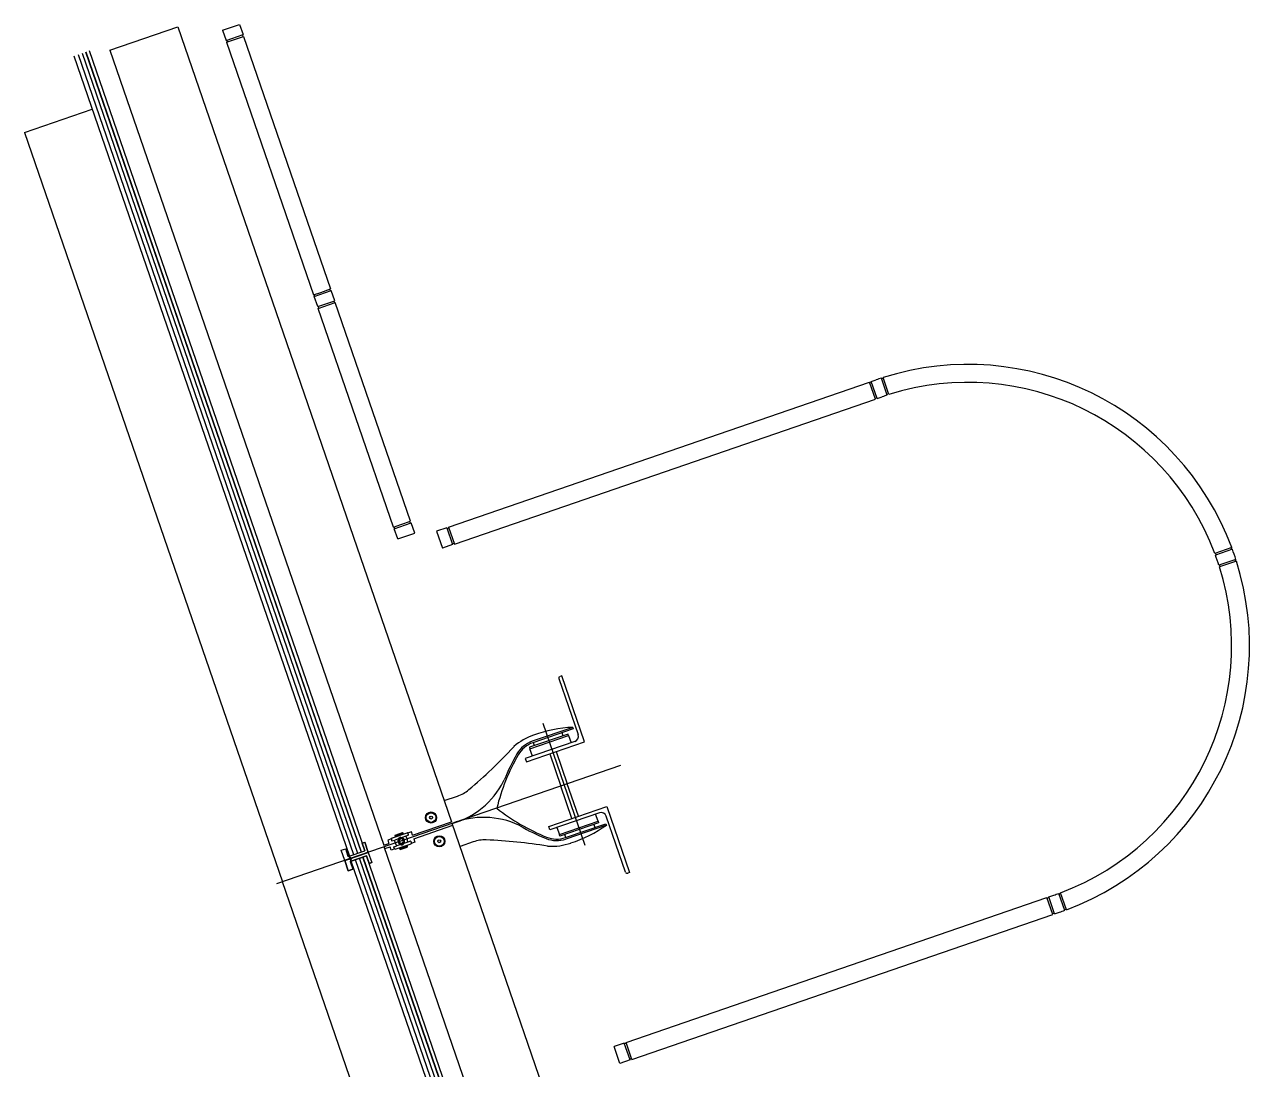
# Model space of a CAD drawing. Extents: x 809434 to 809707, y 818708 to 819364.
# Drawn here: x 809470.445 to 809473.86, y 819255.913 to 819258.827 of the extents above; entities that cross this region are included whole.
import ezdxf

# ---------------------------------------------------------------- set-up
doc = ezdxf.new("R2010")
doc.units = 0
for name, color, linetype in [('MAJ630__', 7, 'Continuous'), ('MAJ640__', 7, 'Continuous'), ('MAJ640__1', 7, 'Continuous'), ('MMH294_S', 7, 'Continuous')]:
    doc.layers.add(name, color=color, linetype=linetype)

msp = doc.modelspace()

# ---------------------------------------------------------------- linework, layer by layer
at = {"layer": 'MAJ630__'}
for p, q in [((809470.6828, 819258.7556), (809470.8719, 819258.8207)), ((809470.8719, 819258.8207), (809471.6354, 819256.6035)), ((809470.5826, 819258.7396), (809471.3509, 819256.5082)), ((809470.6251, 819258.7542), (809471.3934, 819256.5228)), ((809470.4447, 819258.5255), (809470.6338, 819258.5907)), ((809470.4447, 819258.5255), (809471.1642, 819256.436)), ((809472.5741, 819253.8772), (809471.637, 819256.5988)), ((809471.3861, 819256.5441), (809471.3934, 819256.5466)), ((809471.3934, 819256.5228), (809471.3861, 819256.5441)), ((809471.4032, 819256.5182), (809471.3934, 819256.5466)), ((809471.3279, 819256.5241), (809471.3402, 819256.5283)), ((809471.3377, 819256.4957), (809471.3279, 819256.5241)), ((809471.3377, 819256.4957), (809471.4032, 819256.5182)), ((809471.3377, 819256.4957), (809471.4032, 819256.5182)), ((809471.3377, 819256.4957), (809471.4032, 819256.5182)), ((809471.3377, 819256.4957), (809471.4032, 819256.5182)), ((809471.3476, 819256.507), (809471.3402, 819256.5283)), ((809471.3476, 819256.507), (809471.3934, 819256.5228)), ((809471.3525, 819256.4928), (809471.3983, 819256.5086)), ((809471.3983, 819256.5086), (809471.4057, 819256.4874)), ((809472.3343, 819253.7903), (809471.3983, 819256.5086)), ((809471.4032, 819256.5182), (809471.413, 819256.4899)), ((809471.3377, 819256.4957), (809471.3475, 819256.4673)), ((809471.3524, 819256.4928), (809471.3598, 819256.4716)), ((809472.2918, 819253.7756), (809471.3558, 819256.494)), ((809471.4057, 819256.4874), (809471.413, 819256.4899)), ((809471.3475, 819256.4673), (809471.3598, 819256.4716)), ((809472.1149, 819253.675), (809471.1642, 819256.436))]:
    msp.add_line(p, q, dxfattribs=at)
for points in [[(809471.9733, 819256.8669), (809471.9746, 819256.8629), (809471.8618, 819256.8241)], [(809471.615, 819256.6626), (809471.6519, 819256.6752)], [(809471.9529, 819256.5596), (809472.0657, 819256.5984), (809472.0671, 819256.5944)], [(809471.3377, 819256.4957), (809471.3279, 819256.5241), (809471.3402, 819256.5283), (809471.3476, 819256.507), (809471.3934, 819256.5228), (809471.3861, 819256.5441), (809471.3934, 819256.5466), (809471.4032, 819256.5182)], [(809471.6958, 819256.5476), (809471.659, 819256.5349)], [(809471.4032, 819256.5182), (809471.413, 819256.4899), (809471.4057, 819256.4874), (809471.3983, 819256.5086), (809471.3524, 819256.4928), (809471.3598, 819256.4716)], [(809471.3598, 819256.4716), (809471.3475, 819256.4673), (809471.3377, 819256.4957)]]:
    msp.add_lwpolyline(points, dxfattribs=at)
for centre, radius, start, end in [((809471.9843, 819256.5278), 0.3393, 91.8607, 110.7061), ((809471.9212, 819256.6825), 0.1724, 109.2751, 130.3961), ((809471.8863, 819256.7532), 0.075, 109, 149.9624), ((809470.8208, 819257.7188), 1.3402, 310.0784, 317.4258), ((809472.3086, 819256.509), 0.5628, 149.9624, 166.3679), ((809471.8225, 819256.7985), 0.02, 130.3961, 137.4258), ((809471.6193, 819256.7698), 0.1, 289, 310.0784), ((809472.1109, 819257.0829), 0.5628, 231.6321, 248.0376), ((809471.867, 819256.8685), 0.3393, 287.2939, 306.1393), ((809471.7284, 819256.4531), 0.1, 87.9216, 109), ((809471.6834, 819255.2137), 1.3402, 80.5742, 87.9216), ((809471.9285, 819256.6305), 0.075, 248.0376, 289), ((809471.9125, 819256.7077), 0.1724, 267.6039, 288.7249), ((809471.9061, 819256.5555), 0.02, 260.5742, 267.6039)]:
    msp.add_arc(centre, radius, start, end, dxfattribs=at)
at = {"layer": 'MAJ640__'}
for p, q in [((809470.5939, 819258.7435), (809471.3622, 819256.5121)), ((809470.6052, 819258.7474), (809471.3736, 819256.516)), ((809470.6147, 819258.7507), (809471.383, 819256.5192)), ((809470.6154, 819258.7509), (809471.3838, 819256.5195)), ((809470.6828, 819258.7556), (809471.4463, 819256.5384)), ((809471.8895, 819256.8791), (809472.0069, 819256.5382)), ((809471.9464, 819256.8438), (809471.9435, 819256.8522)), ((809471.8632, 819256.8245), (809471.8661, 819256.8161)), ((809471.909, 819256.7931), (809471.94, 819256.7031)), ((809471.927, 819256.7993), (809471.958, 819256.7093)), ((809471.971, 819256.6131), (809471.94, 819256.7031)), ((809471.989, 819256.6193), (809471.958, 819256.7093)), ((809471.5267, 819256.566), (809471.6354, 819256.6035)), ((809471.5299, 819256.5566), (809471.6387, 819256.594)), ((809472.0317, 819256.5962), (809472.0346, 819256.5877)), ((809471.4463, 819256.5384), (809471.4605, 819256.5433)), ((809471.4677, 819256.5563), (809471.4573, 819256.5527)), ((809471.4573, 819256.5527), (809471.4605, 819256.5433)), ((809471.4679, 819256.5577), (809471.5119, 819256.5729)), ((809471.4693, 819256.5503), (809471.4769, 819256.5529)), ((809471.5077, 819256.5635), (809471.4769, 819256.5529)), ((809471.4995, 819256.5728), (809471.4777, 819256.5653)), ((809471.4784, 819256.5666), (809471.4777, 819256.5653)), ((809471.4777, 819256.5653), (809471.4787, 819256.5625)), ((809471.4784, 819256.5666), (809471.4982, 819256.5734)), ((809471.5005, 819256.57), (809471.4787, 819256.5625)), ((809471.4811, 819256.5633), (809471.4808, 819256.5627)), ((809471.4809, 819256.5622), (809471.4808, 819256.5627)), ((809471.5134, 819256.5469), (809471.4826, 819256.5363)), ((809471.4981, 819256.5692), (809471.4987, 819256.5689)), ((809471.4982, 819256.5734), (809471.4995, 819256.5728)), ((809471.4989, 819256.5684), (809471.4987, 819256.5689)), ((809471.4995, 819256.5728), (809471.5005, 819256.57)), ((809471.5154, 819256.5661), (809471.5078, 819256.5635)), ((809471.5234, 819256.5755), (809471.513, 819256.5719)), ((809471.5211, 819256.5496), (809471.5135, 819256.547)), ((809471.5332, 819256.5471), (809471.5228, 819256.5435)), ((809471.5267, 819256.566), (809471.5234, 819256.5755)), ((809471.5299, 819256.5566), (809471.5332, 819256.5471)), ((809471.9542, 819256.56), (809471.9513, 819256.5685)), ((809472.3986, 819253.7727), (809471.4479, 819256.5336)), ((809471.4496, 819256.5289), (809471.4638, 819256.5338)), ((809471.467, 819256.5244), (809471.4638, 819256.5338)), ((809471.4774, 819256.5279), (809471.467, 819256.5244)), ((809471.475, 819256.5337), (809471.4826, 819256.5363)), ((809471.4785, 819256.527), (809471.5225, 819256.5421)), ((809471.5117, 819256.5374), (809471.49, 819256.5299)), ((809471.4909, 819256.527), (809471.49, 819256.5299)), ((809471.5127, 819256.5345), (809471.4909, 819256.527)), ((809471.4922, 819256.5264), (809471.4909, 819256.527)), ((809471.4915, 819256.5315), (809471.4917, 819256.531)), ((809471.4923, 819256.5307), (809471.4917, 819256.531)), ((809471.4922, 819256.5264), (809471.5121, 819256.5333)), ((809471.5093, 819256.5365), (809471.5097, 819256.5372)), ((809471.5095, 819256.5377), (809471.5097, 819256.5372)), ((809471.5127, 819256.5345), (809471.5117, 819256.5374)), ((809471.5121, 819256.5333), (809471.5127, 819256.5345)), ((809472.3034, 819253.7796), (809471.3674, 819256.498)), ((809472.3147, 819253.7835), (809471.3787, 819256.5019)), ((809472.3242, 819253.7868), (809471.3882, 819256.5051)), ((809472.3249, 819253.787), (809471.3889, 819256.5054))]:
    msp.add_line(p, q, dxfattribs=at)
for points in [[(809471.841, 819256.7802), (809471.8443, 819256.7708), (809472.006, 819256.8265), (809471.9425, 819257.011), (809471.9378, 819257.0093)], [(809471.9347, 819257.003), (809471.9884, 819256.8469)], [(809471.9733, 819256.8669), (809471.8605, 819256.8281)], [(809471.9791, 819256.8278), (809471.841, 819256.7802)], [(809471.8609, 819256.7871), (809471.8539, 819256.8072), (809471.9617, 819256.8443), (809471.9687, 819256.8242)], [(809471.9095, 819256.5813), (809471.9063, 819256.5908), (809472.068, 819256.6465), (809472.1315, 819256.462), (809472.1268, 819256.4604)], [(809472.0476, 819256.6289), (809471.9095, 819256.5813)], [(809471.9294, 819256.5882), (809471.9363, 819256.568), (809472.0441, 819256.6052), (809472.0372, 819256.6253)], [(809472.1204, 819256.4635), (809472.0667, 819256.6196)], [(809472.0671, 819256.5944), (809471.9543, 819256.5556)]]:
    msp.add_lwpolyline(points, dxfattribs=at)
for points in [[(809471.9617, 819256.8443), (809471.9603, 819256.8485), (809471.8525, 819256.8114), (809471.8539, 819256.8072)], [(809472.0441, 819256.6052), (809472.0455, 819256.6009), (809471.9377, 819256.5638), (809471.9363, 819256.568)]]:
    msp.add_lwpolyline(points, close=True, dxfattribs=at)
for centre, radius in [((809471.5784, 819256.6156), 0.0155), ((809471.5784, 819256.6156), 0.0135), ((809471.5784, 819256.6156), 0.0042), ((809471.6011, 819256.5494), 0.0155), ((809471.6011, 819256.5494), 0.0135), ((809471.6011, 819256.5494), 0.0042)]:
    msp.add_circle(centre, radius, dxfattribs=at)
for centre, radius, start, end in [((809471.9394, 819257.0046), 0.005, 109, 199), ((809471.8863, 819256.7532), 0.0792, 109, 149.9624), ((809471.9742, 819256.842), 0.015, 289, 19), ((809472.3086, 819256.509), 0.567, 149.9624, 158.1041), ((809471.5746, 819256.8208), 0.2307, 285.6773, 333.2312), ((809471.7639, 819256.7279), 0.02, 326.6754, 338.1041), ((809471.7246, 819256.3854), 0.2307, 64.7688, 112.3227), ((809472.0525, 819256.6147), 0.015, 19, 109), ((809471.8165, 819256.5751), 0.02, 59.8959, 71.3246), ((809472.1109, 819257.0829), 0.567, 239.8959, 248.0376), ((809471.4952, 819256.5499), 0.0095, 145.1826, 199.0001), ((809471.4952, 819256.5499), 0.0095, 198.9999, 252.8174), ((809471.4952, 819256.5499), 0.006, 18.9999, 199.0001), ((809471.4952, 819256.5499), 0.006, 198.9999, 19.0001), ((809471.4952, 819256.5499), 0.0109, 101.1265, 116.8735), ((809471.4952, 819256.5499), 0.0095, 18.9999, 71.3051), ((809471.4952, 819256.5499), 0.0095, 326.6949, 19.0001), ((809471.9285, 819256.6305), 0.0792, 248.0376, 289), ((809471.4952, 819256.5499), 0.0109, 281.1265, 296.8735), ((809472.1252, 819256.4651), 0.005, 199, 289)]:
    msp.add_arc(centre, radius, start, end, dxfattribs=at)
for points, degree in [([(809471.4679, 819256.5577), (809471.4679, 819256.5577), (809471.4679, 819256.5577), (809471.4678, 819256.5576), (809471.4678, 819256.5576), (809471.4678, 819256.5575), (809471.4677, 819256.5575), (809471.4677, 819256.5574), (809471.4677, 819256.5574), (809471.4677, 819256.5573), (809471.4677, 819256.5573), (809471.4677, 819256.5572), (809471.4677, 819256.5572), (809471.4676, 819256.5571), (809471.4676, 819256.557), (809471.4676, 819256.557)], 3), ([(809471.4676, 819256.557), (809471.4676, 819256.5564), (809471.4677, 819256.5558), (809471.4678, 819256.5546), (809471.4678, 819256.554), (809471.468, 819256.5529), (809471.4681, 819256.5524), (809471.4683, 819256.5515), (809471.4684, 819256.5512), (809471.4685, 819256.5508)], 3), ([(809471.4685, 819256.5506), (809471.4685, 819256.5506), (809471.4685, 819256.5507), (809471.4685, 819256.5507), (809471.4685, 819256.5507), (809471.4685, 819256.5508), (809471.4685, 819256.5508), (809471.4685, 819256.5508)], 3), ([(809471.4685, 819256.5506), (809471.4686, 819256.5506), (809471.4686, 819256.5506), (809471.4686, 819256.5505), (809471.4687, 819256.5504), (809471.4688, 819256.5503), (809471.4689, 819256.5503), (809471.469, 819256.5502), (809471.4691, 819256.5502), (809471.4692, 819256.5502), (809471.4692, 819256.5502), (809471.4693, 819256.5503), (809471.4693, 819256.5503), (809471.4693, 819256.5503)], 3), ([(809471.4788, 819256.5443), (809471.4784, 819256.5453), (809471.4781, 819256.5463), (809471.4777, 819256.5485), (809471.4775, 819256.5495), (809471.4773, 819256.551), (809471.4772, 819256.5515), (809471.4771, 819256.5523), (809471.477, 819256.5525), (809471.4769, 819256.5528), (809471.4769, 819256.5528), (809471.4769, 819256.5529)], 3), ([(809471.4788, 819256.5443), (809471.4791, 819256.5433), (809471.4795, 819256.5423), (809471.4805, 819256.5403), (809471.481, 819256.5394), (809471.4817, 819256.538), (809471.482, 819256.5376), (809471.4824, 819256.5369), (809471.4825, 819256.5367), (809471.4826, 819256.5364), (809471.4826, 819256.5364), (809471.4826, 819256.5363)], 3), ([(809471.4873, 819256.5551), (809471.4874, 819256.5553), (809471.4875, 819256.5555), (809471.4877, 819256.5558), (809471.4879, 819256.556), (809471.488, 819256.5562), (809471.4881, 819256.5563), (809471.4881, 819256.5564), (809471.4881, 819256.5564), (809471.4881, 819256.5564)], 3), ([(809471.4881, 819256.5564), (809471.4891, 819256.558), (809471.4903, 819256.5597)], 2), ([(809471.4931, 819256.5607), (809471.4951, 819256.56), (809471.4968, 819256.5594)], 2), ([(809471.4968, 819256.5594), (809471.4968, 819256.5594), (809471.4968, 819256.5594), (809471.4969, 819256.5594), (809471.497, 819256.5593), (809471.4973, 819256.5593), (809471.4975, 819256.5592), (809471.4979, 819256.5591), (809471.4981, 819256.559), (809471.4983, 819256.5589)], 3), ([(809471.5002, 819256.5402), (809471.5013, 819256.5419), (809471.5023, 819256.5434)], 2), ([(809471.5023, 819256.5434), (809471.5023, 819256.5434), (809471.5023, 819256.5434), (809471.5024, 819256.5435), (809471.5024, 819256.5436), (809471.5026, 819256.5438), (809471.5027, 819256.544), (809471.5029, 819256.5444), (809471.503, 819256.5445), (809471.5032, 819256.5447)], 3), ([(809471.5078, 819256.5635), (809471.5078, 819256.5635), (809471.5077, 819256.5635), (809471.5077, 819256.5635)], 2), ([(809471.5078, 819256.5635), (809471.5078, 819256.5635), (809471.5078, 819256.5635), (809471.5079, 819256.5633), (809471.508, 819256.5631), (809471.5082, 819256.5626), (809471.5084, 819256.5623), (809471.509, 819256.5612), (809471.5096, 819256.5603), (809471.5106, 819256.5582), (809471.5111, 819256.5571), (809471.5116, 819256.5558), (809471.5116, 819256.5557), (809471.5116, 819256.5556)], 3), ([(809471.5135, 819256.547), (809471.5135, 819256.547), (809471.5135, 819256.547), (809471.5135, 819256.5472), (809471.5134, 819256.5474), (809471.5133, 819256.5479), (809471.5132, 819256.5483), (809471.513, 819256.5496), (809471.5129, 819256.5506), (809471.5125, 819256.5529), (809471.5122, 819256.554), (809471.5117, 819256.5553), (809471.5117, 819256.5555), (809471.5116, 819256.5556)], 3), ([(809471.5126, 819256.5725), (809471.5126, 819256.5725), (809471.5125, 819256.5726), (809471.5124, 819256.5726), (809471.5124, 819256.5727), (809471.5123, 819256.5727), (809471.5123, 819256.5727), (809471.5123, 819256.5728), (809471.5122, 819256.5728), (809471.5122, 819256.5728), (809471.5121, 819256.5728), (809471.5121, 819256.5729), (809471.512, 819256.5729), (809471.512, 819256.5729), (809471.5119, 819256.5729), (809471.5119, 819256.5729)], 3), ([(809471.5157, 819256.5671), (809471.5156, 819256.5674), (809471.5155, 819256.5677), (809471.5151, 819256.5685), (809471.5148, 819256.569), (809471.5143, 819256.57), (809471.514, 819256.5705), (809471.5133, 819256.5715), (809471.513, 819256.572), (809471.5126, 819256.5725)], 3), ([(809471.5135, 819256.547), (809471.5135, 819256.547), (809471.5134, 819256.5469), (809471.5134, 819256.5469)], 2), ([(809471.5154, 819256.5661), (809471.5154, 819256.5661), (809471.5154, 819256.5661), (809471.5155, 819256.5662), (809471.5155, 819256.5662), (809471.5156, 819256.5662), (809471.5156, 819256.5662), (809471.5157, 819256.5663), (809471.5157, 819256.5664), (809471.5158, 819256.5665), (809471.5158, 819256.5666), (809471.5158, 819256.5668), (809471.5158, 819256.5668), (809471.5158, 819256.5669)], 3), ([(809471.5157, 819256.5671), (809471.5157, 819256.5671), (809471.5157, 819256.567), (809471.5158, 819256.567), (809471.5158, 819256.567), (809471.5158, 819256.5669), (809471.5158, 819256.5669), (809471.5158, 819256.5669)], 3), ([(809471.5211, 819256.5496), (809471.5211, 819256.5496), (809471.5211, 819256.5496), (809471.5212, 819256.5496), (809471.5212, 819256.5496), (809471.5213, 819256.5496), (809471.5213, 819256.5496), (809471.5214, 819256.5496), (809471.5215, 819256.5496), (809471.5217, 819256.5495), (809471.5217, 819256.5495), (809471.5218, 819256.5494), (809471.5219, 819256.5493), (809471.5219, 819256.5492)], 3), ([(809471.522, 819256.549), (809471.5219, 819256.549), (809471.5219, 819256.5491), (809471.5219, 819256.5491), (809471.5219, 819256.5491), (809471.5219, 819256.5492), (809471.5219, 819256.5492), (809471.5219, 819256.5492)], 3), ([(809471.522, 819256.549), (809471.522, 819256.5487), (809471.5221, 819256.5484), (809471.5223, 819256.5475), (809471.5224, 819256.547), (809471.5226, 819256.5458), (809471.5227, 819256.5453), (809471.5228, 819256.5441), (809471.5228, 819256.5435), (809471.5228, 819256.5429)], 3), ([(809471.5228, 819256.5429), (809471.5228, 819256.5428), (809471.5228, 819256.5427), (809471.5228, 819256.5426), (809471.5228, 819256.5426), (809471.5227, 819256.5425), (809471.5227, 819256.5425), (809471.5227, 819256.5424), (809471.5227, 819256.5424), (809471.5227, 819256.5423), (809471.5227, 819256.5423), (809471.5226, 819256.5422), (809471.5226, 819256.5422), (809471.5225, 819256.5422), (809471.5225, 819256.5421), (809471.5225, 819256.5421)], 3), ([(809471.4746, 819256.5329), (809471.4746, 819256.533), (809471.4746, 819256.533), (809471.4746, 819256.5331), (809471.4746, 819256.5332), (809471.4746, 819256.5333), (809471.4747, 819256.5334), (809471.4747, 819256.5335), (809471.4748, 819256.5336), (809471.4749, 819256.5337), (809471.4749, 819256.5337), (809471.475, 819256.5337), (809471.475, 819256.5337), (809471.475, 819256.5337)], 3), ([(809471.4746, 819256.5329), (809471.4746, 819256.5329), (809471.4746, 819256.5329), (809471.4747, 819256.5329), (809471.4747, 819256.5329), (809471.4747, 819256.5328), (809471.4747, 819256.5328), (809471.4747, 819256.5328)], 3), ([(809471.4778, 819256.5274), (809471.4775, 819256.5279), (809471.4771, 819256.5284), (809471.4764, 819256.5293), (809471.4761, 819256.5298), (809471.4756, 819256.5308), (809471.4753, 819256.5313), (809471.475, 819256.5321), (809471.4748, 819256.5324), (809471.4747, 819256.5328)], 3), ([(809471.4785, 819256.527), (809471.4785, 819256.527), (809471.4785, 819256.527), (809471.4784, 819256.527), (809471.4783, 819256.527), (809471.4783, 819256.527), (809471.4782, 819256.527), (809471.4782, 819256.5271), (809471.4781, 819256.5271), (809471.4781, 819256.5271), (809471.4781, 819256.5272), (809471.478, 819256.5272), (809471.478, 819256.5272), (809471.4779, 819256.5273), (809471.4779, 819256.5274), (809471.4778, 819256.5274)], 3), ([(809471.4922, 819256.5409), (809471.4924, 819256.5409), (809471.4926, 819256.5408), (809471.493, 819256.5407), (809471.4932, 819256.5406), (809471.4934, 819256.5405), (809471.4935, 819256.5405), (809471.4936, 819256.5404), (809471.4936, 819256.5404), (809471.4936, 819256.5404)], 3), ([(809471.4936, 819256.5404), (809471.4954, 819256.5398), (809471.4973, 819256.5392)], 2)]:
    msp.add_open_spline(points, degree=degree, dxfattribs=at)
at = {"layer": 'MAJ640__1'}
for p, q in [((809472.106, 819256.7602), (809471.1478, 819256.4303)), ((809471.3509, 819256.5082), (809471.3558, 819256.494)), ((809471.3509, 819256.5082), (809471.3558, 819256.494)), ((809471.3558, 819256.494), (809471.3509, 819256.5082)), ((809471.3558, 819256.494), (809471.3509, 819256.5082))]:
    msp.add_line(p, q, dxfattribs=at)
msp.add_circle((809471.3533, 819256.5011), 0.003, dxfattribs=at)
msp.add_circle((809471.3533, 819256.5011), 0.003, dxfattribs=at)
msp.add_circle((809471.3533, 819256.5011), 0.003, dxfattribs=at)
msp.add_circle((809471.3533, 819256.5011), 0.003, dxfattribs=at)
at = {"layer": 'MMH294_S'}
for p, q in [((809470.997, 819258.8109), (809471.0442, 819258.8272)), ((809470.997, 819258.8109), (809471.0067, 819258.7825)), ((809471.0067, 819258.7825), (809471.054, 819258.7988)), ((809471.0442, 819258.8272), (809471.054, 819258.7988)), ((809471.0521, 819258.7981), (809471.0537, 819258.7934)), ((809471.0083, 819258.7778), (809471.0556, 819258.7941)), ((809471.0083, 819258.7778), (809471.2509, 819258.0734)), ((809471.0086, 819258.7832), (809471.0102, 819258.7784)), ((809471.0556, 819258.7941), (809471.2982, 819258.0897)), ((809471.2509, 819258.0734), (809471.2705, 819258.0801)), ((809471.2525, 819258.0687), (809471.2998, 819258.0849)), ((809471.2705, 819258.0801), (809471.2982, 819258.0897)), ((809471.2979, 819258.0843), (809471.2963, 819258.089)), ((809471.3096, 819258.0566), (809471.2998, 819258.0849)), ((809471.2623, 819258.0403), (809471.2525, 819258.0687)), ((809471.2544, 819258.0693), (809471.2528, 819258.074)), ((809471.2623, 819258.0403), (809471.3096, 819258.0566)), ((809471.2639, 819258.0356), (809471.3112, 819258.0518)), ((809471.3093, 819258.0512), (809471.3077, 819258.0559)), ((809471.5212, 819257.442), (809471.3112, 819258.0518)), ((809471.4739, 819257.4257), (809471.2639, 819258.0356)), ((809471.2658, 819258.0362), (809471.2642, 819258.0409)), ((809472.8501, 819257.7937), (809472.8339, 819257.8409)), ((809472.8549, 819257.7952), (809472.8386, 819257.8425)), ((809471.627, 819257.4255), (809472.8007, 819257.8297)), ((809472.817, 819257.7824), (809472.8007, 819257.8297)), ((809472.8014, 819257.8278), (809472.8061, 819257.8294)), ((809472.8055, 819257.8313), (809472.8196, 819257.8362)), ((809472.8217, 819257.784), (809472.8055, 819257.8313)), ((809471.6433, 819257.3783), (809472.817, 819257.7824)), ((809472.8164, 819257.7843), (809472.8211, 819257.7859)), ((809472.8217, 819257.784), (809472.8359, 819257.7889)), ((809471.4739, 819257.4257), (809471.4936, 819257.4325)), ((809471.4755, 819257.421), (809471.5228, 819257.4373)), ((809471.4936, 819257.4325), (809471.5212, 819257.442)), ((809471.5209, 819257.4366), (809471.5193, 819257.4413)), ((809471.5326, 819257.4089), (809471.5228, 819257.4373)), ((809471.4853, 819257.3926), (809471.4755, 819257.421)), ((809471.4774, 819257.4216), (809471.4758, 819257.4264)), ((809471.4853, 819257.3926), (809471.5326, 819257.4089)), ((809471.6223, 819257.4239), (809471.5939, 819257.4141)), ((809471.5939, 819257.4141), (809471.6102, 819257.3669)), ((809471.6223, 819257.4239), (809471.6385, 819257.3766)), ((809471.6276, 819257.4236), (809471.6229, 819257.422)), ((809471.627, 819257.4255), (809471.6433, 819257.3783)), ((809471.6385, 819257.3766), (809471.6102, 819257.3669)), ((809471.6426, 819257.3801), (809471.6379, 819257.3785)), ((809473.8107, 819257.3684), (809473.7634, 819257.3521)), ((809473.8124, 819257.3637), (809473.7651, 819257.3474)), ((809473.8222, 819257.3353), (809473.7749, 819257.319)), ((809473.8237, 819257.3305), (809473.7764, 819257.3143)), ((809472.1218, 819255.9883), (809473.2956, 819256.3925)), ((809473.3119, 819256.3452), (809473.2956, 819256.3925)), ((809473.2962, 819256.3906), (809473.301, 819256.3922)), ((809473.3003, 819256.3941), (809473.3145, 819256.399)), ((809473.3166, 819256.3468), (809473.3003, 819256.3941)), ((809473.3449, 819256.3567), (809473.3286, 819256.404)), ((809473.3496, 819256.3585), (809473.3333, 819256.4058)), ((809472.1381, 819255.9411), (809473.3119, 819256.3452)), ((809473.3112, 819256.3471), (809473.3159, 819256.3487)), ((809473.3166, 819256.3468), (809473.3308, 819256.3517)), ((809472.1171, 819255.9867), (809472.0888, 819255.9769)), ((809472.105, 819255.9297), (809472.0888, 819255.9769)), ((809472.1334, 819255.9394), (809472.1171, 819255.9867)), ((809472.1225, 819255.9864), (809472.1178, 819255.9848)), ((809472.1381, 819255.9411), (809472.1218, 819255.9883)), ((809472.1334, 819255.9394), (809472.105, 819255.9297)), ((809472.1375, 819255.9429), (809472.1327, 819255.9413))]:
    msp.add_line(p, q, dxfattribs=at)
for radius, start, end in [(0.785, 20.4599, 107.5401), (0.785, 107.9051, 109), (0.783, 107.5363, 107.9023), (0.735, 20.5593, 107.4407), (0.735, 107.8306, 109), (0.737, 107.445, 107.8338), (0.783, 20.0977, 20.4637), (0.785, 17.9051, 20.0949), (0.785, 290.4599, 17.5401), (0.735, 17.8306, 20.1694), (0.737, 20.1662, 20.555), (0.783, 17.5363, 17.9023), (0.735, 290.5593, 17.4407), (0.737, 17.445, 17.8338), (0.735, 289, 290.1694), (0.737, 290.1662, 290.555), (0.785, 289, 290.0949), (0.783, 290.0977, 290.4637)]:
    msp.add_arc((809473.0752, 819257.094), radius, start, end, dxfattribs=at)

doc.saveas('drawing.dxf')
